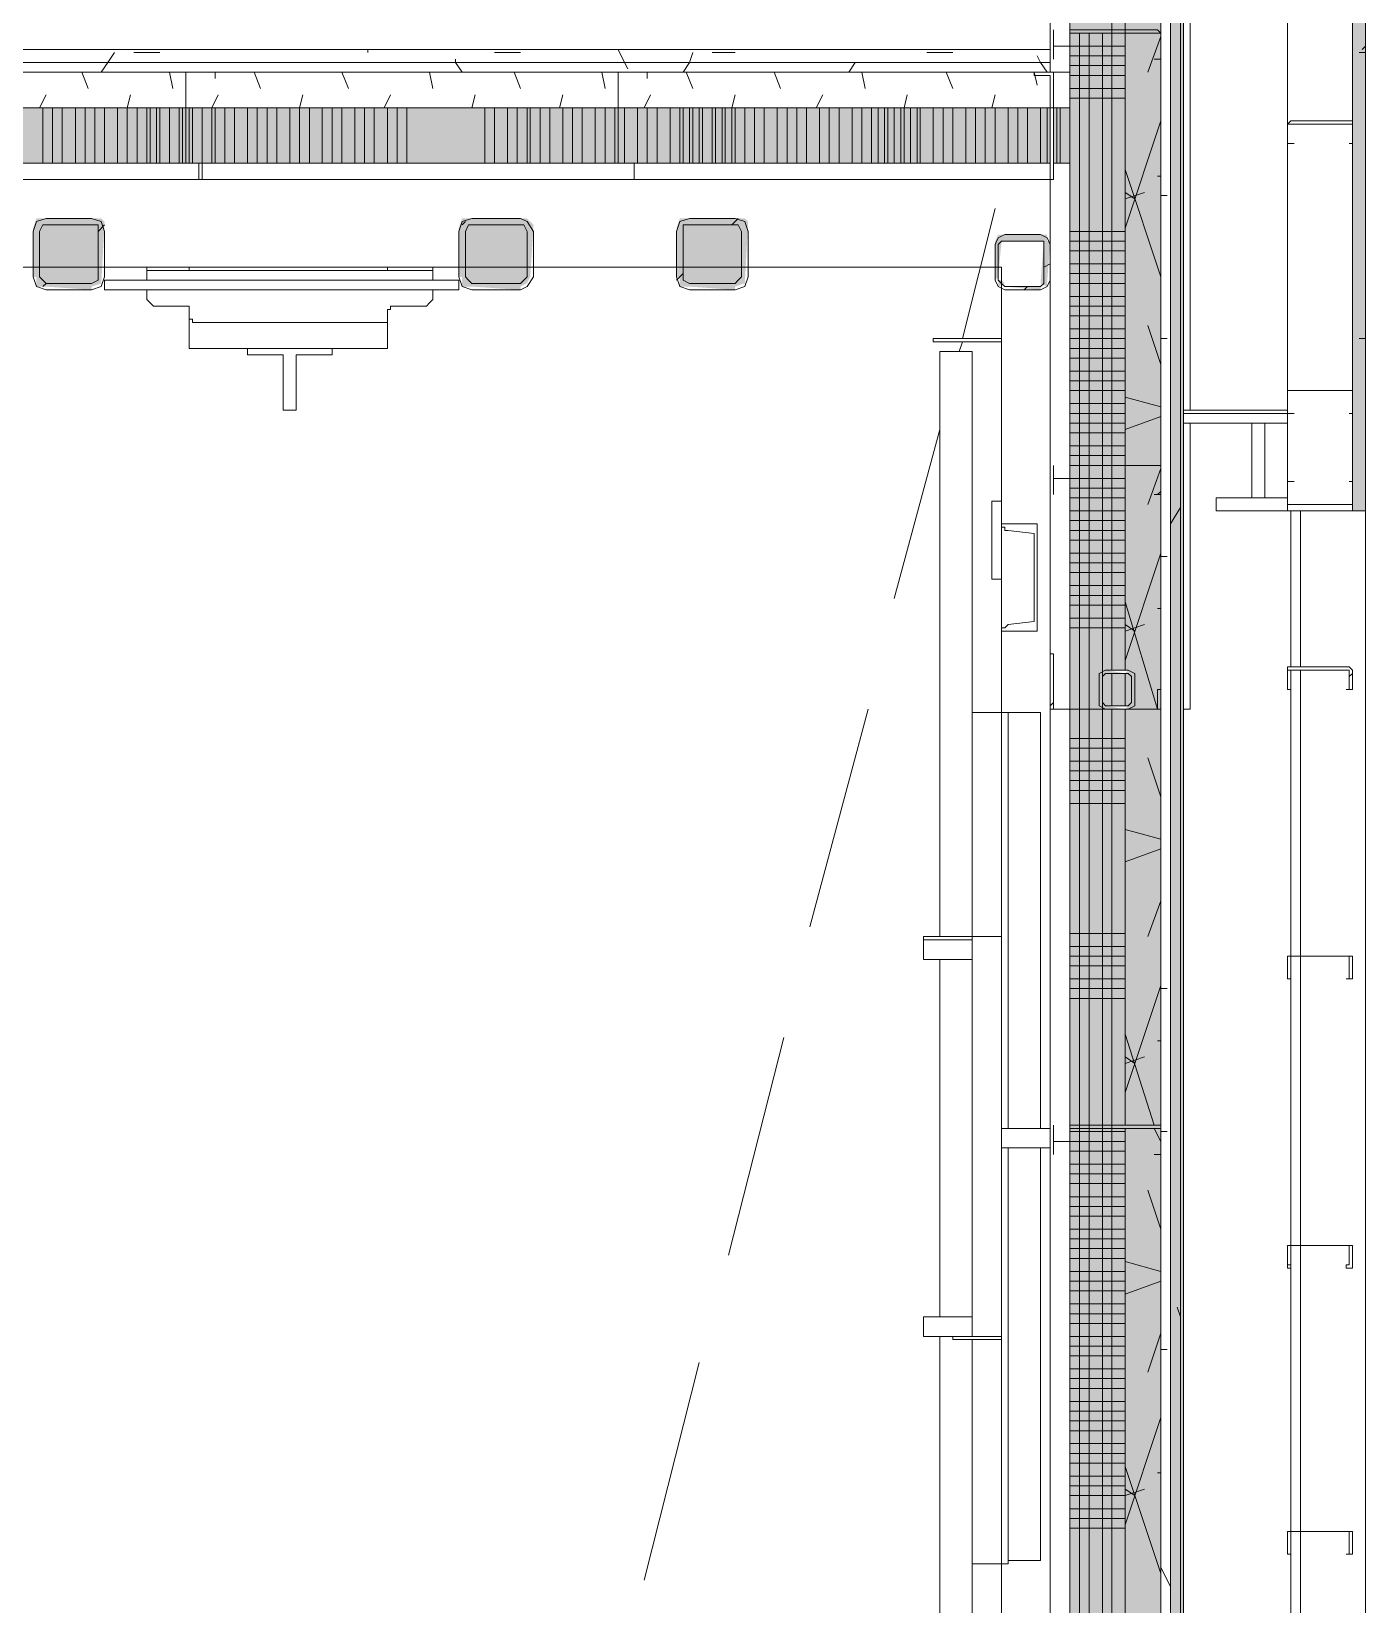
# Model space of a CAD drawing. Header units: metres. Extents: x -2 to 237, y -8 to 52.
# Drawn here: x 36.587 to 38.468, y 31.34 to 33.558 of the extents above; entities that cross this region are included whole.
import ezdxf

# ---------------------------------------------------------------- set-up
doc = ezdxf.new("R2010")
doc.units = ezdxf.units.M
doc.layers.add('PDF3_Geometry', color=7, linetype='Continuous', lineweight=0, true_color=0xaaaaaa)
doc.layers.add('PDF3_Solid Fills', color=7, linetype='Continuous', lineweight=0, true_color=0xffffff)

msp = doc.modelspace()

# ---------------------------------------------------------------- hatches: boundary and pattern name
at = {"layer": 'PDF3_Solid Fills', "lineweight": 0, "transparency": 33554559}
for points in [[(38.2027, 24.0224), (38.2118, 24.0132), (38.2118, 34.1837), (38.1935, 34.1837), (38.1935, 24.0086), (38.2073, 24.0132), (38.1981, 24.0224)], [(38.4501, 32.882), (38.4685, 32.882), (38.4685, 34.1837), (38.3585, 34.1837), (38.3585, 34.1699), (38.4501, 34.1699)], [(36.6901, 33.2899), (36.6855, 33.2945), (36.5939, 33.2945), (36.5893, 33.2808), (36.5893, 33.212), (36.5939, 33.212), (36.5939, 33.1983), (36.6076, 33.1983), (36.6718, 33.1937), (36.6718, 33.1983), (36.6855, 33.2029)], [(37.1897, 33.212), (37.1943, 33.212), (37.1943, 33.1983), (37.2081, 33.1983), (37.2768, 33.1937), (37.2768, 33.1983), (37.2859, 33.2029), (37.2905, 33.212), (37.2951, 33.2851), (37.2951, 33.2854), (37.2859, 33.2945), (37.1943, 33.2945), (37.1897, 33.2808)], [(37.5977, 33.2899), (37.5931, 33.2945), (37.5014, 33.2945), (37.4968, 33.2808), (37.4968, 33.212), (37.5014, 33.212), (37.5014, 33.1983), (37.5151, 33.1983), (37.5793, 33.1937), (37.5793, 33.1983), (37.5931, 33.2029)]]:
    msp.add_hatch(color=256, dxfattribs=at).paths.add_polyline_path(points)
h = msp.add_hatch(color=256, dxfattribs=at)
h.paths.add_polyline_path([(38.1293, 31.2687), (38.1339, 31.2687), (38.1293, 31.2641), (38.1293, 29.857), (38.1339, 29.857), (38.1293, 29.8524), (38.1293, 29.8066), (38.1797, 29.8066), (38.1797, 34.1516), (38.1293, 34.1516), (38.1293, 32.6575), (38.1339, 32.6575), (38.1293, 32.6529), (38.1293, 32.607), (38.1339, 32.607), (38.1293, 32.6025), (38.1293, 31.3145), (38.1339, 31.3145), (38.1293, 31.3099)])
h.paths.add_polyline_path([(38.1339, 27.0382), (38.1293, 27.0336), (38.1293, 26.9924), (38.1339, 26.9924), (38.1293, 26.9878), (38.1293, 25.6953), (38.1339, 25.6953), (38.1293, 25.6907), (38.1293, 24.0728), (38.1797, 24.0728), (38.1797, 29.802), (38.1293, 29.802), (38.1293, 28.5186), (38.1339, 28.5186), (38.1293, 28.514), (38.1293, 28.4682), (38.1339, 28.4682), (38.1293, 28.4636), (38.1293, 27.0382)])
h = msp.add_hatch(color=256, dxfattribs=at)
h.paths.add_polyline_path([(38.1293, 31.2687), (38.1339, 31.2687), (38.1293, 31.2641), (38.1293, 29.857), (38.1339, 29.857), (38.1293, 29.8524), (38.1293, 29.8066), (38.1797, 29.8066), (38.1797, 34.1516), (38.1293, 34.1516), (38.1293, 32.6575), (38.1339, 32.6575), (38.1293, 32.6529), (38.1293, 32.607), (38.1339, 32.607), (38.1293, 32.6025), (38.1293, 31.3145), (38.1339, 31.3145), (38.1293, 31.3099)])
h.paths.add_polyline_path([(38.1339, 27.0382), (38.1293, 27.0336), (38.1293, 26.9924), (38.1339, 26.9924), (38.1293, 26.9878), (38.1293, 25.6953), (38.1339, 25.6953), (38.1293, 25.6907), (38.1293, 24.0728), (38.1797, 24.0728), (38.1797, 29.802), (38.1293, 29.802), (38.1293, 28.5186), (38.1339, 28.5186), (38.1293, 28.514), (38.1293, 28.4682), (38.1339, 28.4682), (38.1293, 28.4636), (38.1293, 27.0382)])
h = msp.add_hatch(color=256, dxfattribs=at)
h.paths.add_polyline_path([(38.1293, 32.6575), (38.1293, 34.1012), (38.0514, 34.1012), (38.0514, 29.8066), (38.1293, 29.8066), (38.1293, 29.8524), (38.1018, 29.857), (38.1293, 29.857), (38.1293, 31.2641), (38.1018, 31.2687), (38.1293, 31.2687), (38.1293, 31.3099), (38.1018, 31.3145), (38.1293, 31.3145), (38.1293, 32.6025), (38.1018, 32.607), (38.1293, 32.607), (38.1293, 32.6529), (38.1018, 32.6575)])
h.paths.add_polyline_path([(38.1293, 29.802), (38.0514, 29.802), (38.0514, 24.1507), (38.1293, 24.1507), (38.1293, 25.6907), (38.0973, 25.6953), (38.1293, 25.6953), (38.1293, 26.9878), (38.1018, 26.9924), (38.1293, 26.9924), (38.1293, 27.0336), (38.1018, 27.0382), (38.1293, 27.0382), (38.1293, 28.4636), (38.1018, 28.4682), (38.1293, 28.4682), (38.1293, 28.514), (38.1018, 28.5186), (38.1293, 28.5186)])
h = msp.add_hatch(color=256, dxfattribs=at)
h.paths.add_polyline_path([(38.1293, 32.6575), (38.1293, 34.1012), (38.0514, 34.1012), (38.0514, 29.8066), (38.1293, 29.8066), (38.1293, 29.8524), (38.1018, 29.857), (38.1293, 29.857), (38.1293, 31.2641), (38.1018, 31.2687), (38.1293, 31.2687), (38.1293, 31.3099), (38.1018, 31.3145), (38.1293, 31.3145), (38.1293, 32.6025), (38.1018, 32.607), (38.1293, 32.607), (38.1293, 32.6529), (38.1018, 32.6575)])
h.paths.add_polyline_path([(38.1293, 29.802), (38.0514, 29.802), (38.0514, 24.1507), (38.1293, 24.1507), (38.1293, 25.6907), (38.0973, 25.6953), (38.1293, 25.6953), (38.1293, 26.9878), (38.1018, 26.9924), (38.1293, 26.9924), (38.1293, 27.0336), (38.1018, 27.0382), (38.1293, 27.0382), (38.1293, 28.4636), (38.1018, 28.4682), (38.1293, 28.4682), (38.1293, 28.514), (38.1018, 28.5186), (38.1293, 28.5186)])
h = msp.add_hatch(color=256, dxfattribs=at)
h.paths.add_polyline_path([(38.0239, 33.3725), (38.0239, 33.4504), (35.6543, 33.4504), (35.6543, 33.3725)])
h.paths.add_polyline_path([(38.0285, 33.4504), (38.0285, 33.3725), (38.0514, 33.3725), (38.0514, 33.4504)])
h = msp.add_hatch(color=256, dxfattribs=at)
h.paths.add_polyline_path([(38.0239, 33.3725), (38.0239, 33.4504), (35.6543, 33.4504), (35.6543, 33.3725)])
h.paths.add_polyline_path([(38.0285, 33.4504), (38.0285, 33.3725), (38.0514, 33.3725), (38.0514, 33.4504)])
h = msp.add_hatch(color=256, dxfattribs=at)
h.paths.add_polyline_path([(37.9505, 33.2075), (37.9505, 33.1983), (37.9597, 33.2029), (37.9551, 33.2075)])
h.paths.add_polyline_path([(38.0193, 33.2625), (38.0193, 33.2716), (37.9505, 33.2716), (37.946, 33.2625), (37.946, 33.2075), (37.9505, 33.212), (37.9551, 33.2625), (38.0147, 33.2625), (38.0101, 33.2029), (38.0193, 33.1983), (38.0193, 33.2029), (38.0239, 33.2625)])
h.paths.add_polyline_path([(37.9597, 33.1983), (38.0099, 33.1937), (38.0101, 33.1937), (38.0101, 33.1983)])

# ---------------------------------------------------------------- linework, layer by layer
at = {"layer": 'PDF3_Geometry', "lineweight": 0}
for points in [[(33.6514, 24.0086), (38.1935, 24.0086), (38.1935, 24.0224), (38.1935, 24.1736), (38.1935, 34.1699), (38.1797, 34.1699), (38.0239, 34.1699), (35.008, 34.1699), (31.4009, 34.1699), (31.4009, 34.1516), (31.4009, 33.9362), (31.4009, 25.5348), (31.4009, 25.5211), (31.4009, 25.5074)], [(37.9185, 34.1837), (38.1614, 34.1837), (37.9185, 34.1837), (38.1614, 34.1837), (38.0239, 34.1837), (38.1935, 34.1837), (38.2073, 34.1837), (38.2118, 34.1837), (38.2073, 34.1837), (38.2073, 24.1736), (38.2073, 24.0086), (38.2073, 23.9948), (38.2073, 23.9902), (38.2118, 23.9902), (38.2118, 23.9948), (38.2118, 24.0086), (38.2073, 24.0086)], [(38.0973, 23.9902), (38.2118, 23.9902), (38.2118, 24.1736), (38.2118, 34.1837), (38.1889, 34.1837)], [(38.3585, 33.0195), (38.2118, 33.0195), (38.3585, 33.0195), (38.3585, 33.0058), (38.3264, 33.0058), (38.3264, 32.9004), (38.3081, 32.9004), (38.2577, 32.9004), (38.3585, 32.9004), (38.3264, 32.9004), (38.3264, 33.0058), (38.3081, 33.0058), (38.3081, 32.9004), (38.2577, 32.9004), (38.3081, 32.9004), (38.3081, 33.0058), (38.2118, 33.0058), (38.2118, 33.0241), (38.3585, 33.0241), (38.2118, 33.0241), (38.2118, 34.1837), (38.2118, 33.0241), (38.2118, 34.1837), (38.2118, 33.0241), (38.2118, 34.1837)], [(38.2118, 34.1837), (38.2118, 33.0241)], [(38.3585, 32.8912), (38.3585, 32.882), (38.2577, 32.882), (38.3585, 32.882), (38.3585, 32.8912), (38.3585, 32.882), (38.4501, 32.882), (38.4501, 33.6979), (38.4501, 33.7895), (38.4501, 34.1837)], [(38.3585, 32.8912), (38.3585, 32.882), (38.4685, 32.882), (38.4685, 33.6979), (38.4685, 33.7895), (38.4685, 34.1837), (38.4501, 34.1837)], [(38.3585, 34.1837), (38.4501, 34.1837), (38.4685, 34.1837), (38.4685, 33.7895), (38.4685, 33.6979), (38.4685, 32.882)], [(38.4501, 32.882), (38.4501, 33.6979), (38.4501, 33.7895), (38.4501, 34.1699), (38.3585, 34.1699)], [(38.0285, 34.1516), (38.1293, 34.1516), (38.1797, 34.1516), (38.1797, 24.1736), (38.1797, 24.0728), (38.1797, 24.0224), (38.0285, 24.0224), (38.1935, 24.0224), (38.1935, 24.0086), (33.6514, 24.0086), (33.6514, 24.0224), (34.4121, 24.0224), (33.6514, 24.0224)], [(38.0514, 28.5186), (38.0514, 29.802), (38.0514, 31.3145), (38.0514, 32.6025), (38.0514, 34.1012), (38.1293, 34.1012), (38.1293, 33.5558), (38.1293, 32.9462), (38.1293, 32.6575), (38.1293, 32.9462), (38.1293, 33.5558), (38.1293, 34.1516), (38.1797, 34.1516), (38.1797, 24.0728)], [(38.1293, 32.6575), (38.1293, 32.9462), (38.1293, 33.5558), (38.1293, 34.1012), (38.0514, 34.1012), (38.0285, 34.1012)], [(38.0514, 33.4504), (38.0514, 33.5007), (38.0514, 34.0279), (38.0285, 34.0279), (38.0514, 34.0279), (38.0514, 33.5007), (38.0239, 33.5007), (38.0239, 34.005), (38.0239, 34.0279), (35.0264, 34.0279), (35.008, 34.0279), (35.008, 34.005), (35.0264, 34.005)], [(35.1043, 34.005), (38.0239, 34.005), (38.0239, 33.5329), (35.5718, 33.5329), (35.5718, 33.5145), (35.5718, 33.3495), (35.5718, 24.7374), (35.5718, 24.5678), (35.5718, 24.554), (38.0239, 24.554), (38.0239, 24.1736)], [(38.3585, 33.7758), (38.3585, 33.4275)], [(38.3585, 33.7758), (38.3585, 33.4275)], [(38.0285, 33.5558), (38.0285, 33.5604), (38.0285, 33.5558)], [(38.0514, 24.5861), (38.0239, 24.5861), (38.0239, 24.5678), (38.0239, 24.554), (38.0239, 24.5678), (35.5901, 24.5678), (35.5901, 24.5861), (35.5901, 24.7374), (35.5901, 33.3495), (35.5901, 33.5007), (35.5901, 33.5145), (38.0239, 33.5145), (38.0239, 33.5329)], [(38.0239, 24.5678), (38.0239, 24.5861), (35.6039, 24.5861), (35.6039, 24.6365), (35.6039, 24.7374), (35.6039, 33.3495), (35.6039, 33.4504), (35.6039, 33.5007), (38.0239, 33.5007), (38.0239, 33.5145)], [(35.6039, 24.6365), (35.6039, 33.4504), (35.6039, 33.5007), (38.0514, 33.5007), (38.0514, 33.4504), (38.0239, 33.4504), (37.4143, 33.4504), (36.8047, 33.4504), (36.1951, 33.4504), (35.6085, 33.4504), (35.6543, 33.4504), (35.6543, 33.3495), (35.6543, 33.3449), (35.6543, 32.7079), (35.6543, 32.0983), (35.6543, 31.4887), (35.6543, 30.8791), (35.6543, 30.2695), (35.6543, 29.6599), (35.6543, 29.0504), (35.6543, 28.4407)], [(35.6543, 28.4407), (35.6543, 29.0504), (35.6543, 29.6599), (35.6543, 30.2695), (35.6543, 30.8791), (35.6543, 31.4887), (35.6543, 32.0983), (35.6543, 32.7079), (35.6543, 33.3449), (35.6543, 33.3495), (35.6543, 33.3725), (35.6543, 33.4504), (36.1951, 33.4504), (36.8047, 33.4504), (37.4143, 33.4504), (38.0239, 33.4504), (38.0514, 33.4504), (38.0514, 33.5007), (38.0239, 33.5007)], [(38.0285, 33.3725), (38.0514, 33.3725), (38.0514, 33.4504), (38.0239, 33.4504), (37.4143, 33.4504), (36.8047, 33.4504), (36.1951, 33.4504), (35.6543, 33.4504), (35.6543, 33.3725), (38.0239, 33.3725)], [(38.3585, 33.3999), (38.3585, 33.0516)], [(38.3585, 33.3999), (38.3585, 33.0516)], [(38.0239, 24.7374), (38.0239, 33.3495), (38.0239, 33.3725), (35.7322, 33.3725), (35.7322, 33.3495), (37.9505, 33.3495)], [(35.7551, 33.3495), (35.7322, 33.3495), (35.7322, 33.3725), (38.0239, 33.3725), (38.0239, 33.3495)], [(38.0514, 28.5186), (38.0514, 29.802), (38.0514, 31.3145), (38.0514, 32.6025), (38.0514, 33.3725), (38.0285, 33.3725), (38.0514, 33.3725), (38.0514, 32.6025), (38.0514, 31.3145), (38.0514, 29.802), (38.0514, 28.5186)], [(38.0239, 33.3495), (38.0239, 24.7374), (35.7551, 24.7374)], [(35.7551, 33.3495), (37.9505, 33.3495)], [(36.8093, 33.3495), (36.8047, 33.3495), (36.8093, 33.3495)], [(37.9001, 33.1249), (37.946, 33.3083)], [(36.6809, 33.2762), (36.6901, 33.2854)], [(37.1943, 33.2854), (37.1989, 33.2899)], [(37.5747, 33.2854), (37.5839, 33.2945)], [(36.7497, 33.2166), (36.7497, 33.2212), (36.7497, 33.2257), (36.7497, 33.2212), (36.7497, 33.2166), (36.7497, 33.2075)], [(36.7497, 33.2257), (36.7543, 33.2257), (36.7589, 33.2257), (36.8047, 33.2257), (36.8093, 33.2257), (36.8139, 33.2257), (36.8185, 33.2257), (37.0843, 33.2257), (37.0889, 33.2257), (37.0935, 33.2257), (37.0981, 33.2257), (37.1439, 33.2257), (37.1485, 33.2257), (37.1531, 33.2257)], [(36.7497, 33.2212), (36.7543, 33.2212), (36.7589, 33.2212), (36.8047, 33.2212), (36.8093, 33.2212), (36.8139, 33.2212), (36.8185, 33.2212), (37.0843, 33.2212), (37.0889, 33.2212), (37.0935, 33.2212), (37.0981, 33.2212), (37.1439, 33.2212), (37.1485, 33.2212), (37.1531, 33.2212)], [(36.7726, 33.2257), (36.8001, 33.2257)], [(36.8001, 33.2212), (36.7726, 33.2212)], [(36.8047, 33.2257), (36.8093, 33.2257), (36.8047, 33.2257)], [(36.8047, 33.2212), (36.8093, 33.2212), (36.8047, 33.2212)], [(36.8093, 33.2257), (36.8093, 33.2212)], [(37.0889, 33.2212), (37.0889, 33.2257)], [(37.0981, 33.2257), (37.0935, 33.2257), (37.0981, 33.2257)], [(37.0981, 33.2212), (37.0935, 33.2212), (37.0981, 33.2212)], [(37.1026, 33.2257), (37.1301, 33.2257)], [(37.1301, 33.2212), (37.1026, 33.2212)], [(37.1531, 33.2075), (37.1531, 33.2166), (37.1531, 33.2212), (37.1531, 33.2257), (37.1531, 33.2212), (37.1531, 33.2166)], [(37.4968, 33.2075), (37.5059, 33.2166)], [(38.0147, 33.2257), (38.0239, 33.2303)], [(36.6031, 33.1983), (36.6076, 33.2029)], [(37.1531, 33.1937), (37.1531, 33.18), (37.1485, 33.1754), (37.1439, 33.1708), (37.0981, 33.1708), (37.0935, 33.1708), (37.0935, 33.1662), (37.0889, 33.1662), (37.0889, 33.157), (37.0889, 33.1525), (37.0889, 33.1479), (37.0843, 33.1479), (36.8185, 33.1479), (36.8139, 33.1479), (36.8139, 33.1525), (36.8093, 33.1525), (36.8093, 33.157), (36.8093, 33.1662), (36.8093, 33.1708), (36.8047, 33.1708), (36.7589, 33.1708), (36.7543, 33.1754), (36.7497, 33.18), (36.7497, 33.1937)], [(37.9872, 33.1937), (37.9918, 33.1983)], [(36.8093, 33.1662), (36.8093, 33.1249), (36.8093, 33.1203), (36.8093, 33.1157), (36.8093, 33.1112), (37.0889, 33.1112), (37.0889, 33.1157), (37.0889, 33.1203), (37.0889, 33.1249), (37.0889, 33.1662)], [(37.8681, 32.5979), (37.8681, 32.2816), (37.8681, 33.1066), (37.9139, 33.1066), (37.9139, 32.2816), (37.9139, 31.7179), (37.9139, 32.2816), (37.9139, 32.5979), (37.9643, 32.5979), (37.9643, 32.0112)], [(37.8955, 33.1066), (37.9001, 33.1203)], [(37.9551, 33.0653), (37.9551, 33.102), (37.9551, 33.0653)], [(37.9551, 33.102), (37.9551, 33.0653)], [(37.9551, 33.102), (37.9551, 33.0653)], [(37.8681, 33.0745), (37.8681, 32.2816), (37.8681, 32.5795)], [(37.9643, 32.5474), (37.9643, 32.5979), (37.9139, 32.5979), (37.9139, 33.0745)], [(38.3585, 32.9233), (38.3585, 33.0195), (38.3585, 33.0058), (38.3264, 33.0058), (38.3081, 33.0058), (38.2118, 33.0058)], [(38.3585, 33.0195), (38.3585, 32.9233)], [(37.8039, 32.7583), (37.8681, 32.9966)], [(38.2118, 33.0058), (38.2118, 32.6025), (38.2118, 33.0058)], [(38.2118, 33.0058), (38.2118, 32.6025), (38.2118, 33.0058)], [(38.2118, 33.0058), (38.2118, 32.6025), (38.2118, 33.0058)], [(38.2118, 33.0058), (38.2118, 32.6025), (38.2118, 33.0058)], [(38.3264, 32.9004), (38.3264, 33.0058), (38.3264, 32.9004)], [(38.3585, 32.9004), (38.3264, 32.9004), (38.3585, 32.9004)], [(37.9551, 32.8958), (37.9551, 32.7858), (37.9551, 32.8958), (37.9505, 32.8958), (37.9414, 32.8958), (37.9414, 32.7858), (37.9505, 32.7858), (37.9551, 32.7858)], [(37.9551, 32.8866), (37.9551, 32.8912), (37.9551, 32.8866), (37.9551, 32.8591), (37.9551, 32.8545), (37.9551, 32.8591)], [(38.3631, 25.7549), (38.3631, 25.4248), (38.4685, 25.4248), (38.4685, 32.882), (38.3631, 32.882), (38.3631, 32.662)], [(38.3768, 32.662), (38.3768, 32.882)], [(37.9551, 32.8362), (37.9551, 32.8407), (37.9551, 32.8362), (37.9551, 32.8087), (37.9551, 32.8041), (37.9551, 32.8087)], [(38.3631, 32.6575), (38.3631, 32.2541), (38.3631, 31.8461), (38.3631, 31.4429), (38.3631, 31.0349), (38.3631, 30.6316)], [(38.3768, 30.6316), (38.3768, 31.0349), (38.3768, 31.4429), (38.3768, 31.8461), (38.3768, 32.2541), (38.3768, 32.6575)], [(38.1293, 32.6529), (38.1293, 32.607)], [(38.0239, 32.607), (38.0285, 32.6116)], [(37.6847, 32.2953), (37.7672, 32.6025)], [(37.9643, 32.5979), (38.0101, 32.5979), (38.0101, 32.0112)], [(38.1293, 32.6025), (38.1293, 32.0157)], [(37.8681, 32.2495), (37.8681, 31.7453)], [(37.8681, 31.7453), (37.8681, 32.2495)], [(37.5701, 31.8324), (37.6481, 32.1395)], [(38.0285, 32.0112), (38.0285, 32.0157), (38.0285, 32.0112)], [(37.8681, 31.9974), (37.8681, 31.9883)], [(37.9551, 32.0112), (37.9551, 32.0066), (37.9551, 32.002), (37.9551, 31.9974), (37.9551, 31.9929), (37.9551, 31.9883), (37.9551, 31.9837), (38.0239, 31.9837)], [(38.0239, 32.0112), (37.9551, 32.0112), (37.9551, 32.0066), (37.9551, 32.002), (37.9551, 31.9974), (37.9551, 31.9929), (37.9551, 31.9883), (37.9551, 31.9837)], [(38.1293, 32.0112), (38.1293, 31.3145)], [(37.9643, 31.9837), (37.9643, 31.397), (37.9139, 31.397), (37.9643, 31.397), (37.9643, 31.4474)], [(38.0101, 31.9837), (38.0101, 31.4016), (37.9643, 31.4016)], [(37.8451, 31.7179), (37.9139, 31.7179), (37.8451, 31.7179)], [(37.8681, 31.4153), (37.8681, 31.7179), (37.8681, 30.9203)], [(37.9139, 30.9203), (37.9139, 31.397), (37.9139, 31.7133), (37.9139, 30.8883), (37.8681, 30.8883), (37.8681, 31.7179), (37.8681, 31.4016)], [(37.4509, 31.3741), (37.5289, 31.6812)]]:
    msp.add_lwpolyline(points, dxfattribs=at)
for points in [[(38.1935, 24.0224), (38.1935, 34.1699), (38.1797, 34.1699), (38.1797, 34.1516), (38.1797, 24.0224)], [(38.1935, 34.1837), (38.1935, 24.0086), (38.2073, 24.0086), (38.2073, 34.1837)], [(38.2118, 34.1837), (38.2073, 34.1837), (38.2073, 23.9948), (38.2118, 23.9948)], [(38.2118, 34.1837), (38.2118, 33.0241)], [(38.221, 34.1837), (38.221, 33.0241)], [(38.221, 34.1837), (38.221, 33.0241)], [(38.4501, 32.882), (38.4685, 32.882), (38.4685, 33.6979), (38.4685, 33.7895), (38.4685, 34.1837), (38.4501, 34.1837), (38.4501, 33.7895), (38.4501, 33.6979)], [(38.4685, 32.882), (38.4685, 33.6979), (38.4685, 33.7895), (38.4685, 34.1837), (38.4685, 33.7895), (38.4685, 33.6979)], [(38.0514, 33.5375), (38.0285, 33.5375), (38.0285, 33.5558), (38.0285, 33.5191), (38.0285, 33.5237), (38.0285, 33.5191), (38.0285, 33.5558), (38.0285, 33.5375), (38.0514, 33.5375), (38.0514, 33.5558), (38.0514, 33.5604), (38.1751, 33.5604), (38.1797, 33.5558), (38.1797, 33.5191), (38.1751, 33.5191), (38.1705, 33.5191), (38.1751, 33.5191), (38.1797, 33.5191), (38.1797, 33.5558), (38.1751, 33.5558), (38.0514, 33.5558), (38.0514, 33.5191)], [(35.5718, 33.5145), (38.0239, 33.5145), (38.0239, 33.5329), (35.5718, 33.5329)], [(38.0239, 33.5145), (35.5901, 33.5145), (35.5901, 33.5007), (38.0239, 33.5007)], [(36.8276, 33.3725), (36.8276, 33.3495), (36.8231, 33.3495), (36.8093, 33.3495), (36.846, 33.3495), (36.8414, 33.3495), (36.846, 33.3495), (36.8047, 33.3495), (36.8231, 33.3495), (36.8231, 33.3725), (36.8047, 33.3725), (36.8047, 33.4962), (36.8047, 33.5007), (36.846, 33.5007), (36.846, 33.4962), (36.846, 33.4916), (36.846, 33.4962), (36.846, 33.5007), (36.8047, 33.5007), (36.8047, 33.4962), (36.8047, 33.3725), (36.846, 33.3725)], [(37.4372, 33.3725), (37.4372, 33.3495), (37.4327, 33.3495), (37.4189, 33.3495), (37.4555, 33.3495), (37.4509, 33.3495), (37.4555, 33.3495), (37.4143, 33.3495), (37.4327, 33.3495), (37.4372, 33.3495), (37.4372, 33.3725), (37.4143, 33.3725), (37.4143, 33.4962), (37.4143, 33.5007), (37.4555, 33.5007), (37.4555, 33.4962), (37.4555, 33.4916), (37.4555, 33.4962), (37.4555, 33.5007), (37.4143, 33.5007), (37.4143, 33.4962), (37.4143, 33.3725), (37.4555, 33.3725)], [(38.0285, 33.5007), (38.001, 33.5007), (38.001, 33.4962), (38.0239, 33.4962), (38.0239, 33.3495), (37.9505, 33.3495), (38.0285, 33.3495)], [(38.3585, 33.4275), (38.3631, 33.432), (38.4501, 33.432), (38.4501, 33.4275), (38.4501, 33.3999), (38.4455, 33.3999), (38.4501, 33.3999), (38.4501, 33.4275), (38.3631, 33.4275), (38.3585, 33.4275), (38.3585, 33.3999)], [(38.3677, 33.3999), (38.3585, 33.3999)], [(38.4685, 33.3403), (38.4685, 33.3449)], [(36.5893, 33.212), (36.5939, 33.1983), (36.6076, 33.1937), (36.6718, 33.1937), (36.6855, 33.1983), (36.6901, 33.212), (36.6901, 33.2762), (36.6855, 33.2899), (36.6718, 33.2945), (36.6076, 33.2945), (36.5939, 33.2899), (36.5893, 33.2762)], [(36.6718, 33.2029), (36.6076, 33.2029), (36.6031, 33.2075), (36.5985, 33.212), (36.5985, 33.2762), (36.6031, 33.2854), (36.6076, 33.2854), (36.6718, 33.2854), (36.6809, 33.2854), (36.6809, 33.2762), (36.6809, 33.212), (36.6809, 33.2075)], [(37.1897, 33.212), (37.1943, 33.1983), (37.2081, 33.1937), (37.2768, 33.1937), (37.2859, 33.1983), (37.2951, 33.212), (37.2951, 33.2762), (37.2859, 33.2899), (37.2768, 33.2945), (37.2081, 33.2945), (37.1943, 33.2899), (37.1897, 33.2762)], [(37.2768, 33.2029), (37.2081, 33.2029), (37.2035, 33.2075), (37.1989, 33.212), (37.1989, 33.2762), (37.2035, 33.2854), (37.2081, 33.2854), (37.2768, 33.2854), (37.2814, 33.2854), (37.2859, 33.2762), (37.2859, 33.212), (37.2814, 33.2075)], [(37.4968, 33.212), (37.5014, 33.1983), (37.5151, 33.1937), (37.5793, 33.1937), (37.5931, 33.1983), (37.5977, 33.212), (37.5977, 33.2762), (37.5931, 33.2899), (37.5793, 33.2945), (37.5151, 33.2945), (37.5014, 33.2899), (37.4968, 33.2762)], [(37.5793, 33.2029), (37.5151, 33.2029), (37.5059, 33.2075), (37.5059, 33.212), (37.5059, 33.2762), (37.5059, 33.2854), (37.5151, 33.2854), (37.5793, 33.2854), (37.5839, 33.2854), (37.5885, 33.2762), (37.5885, 33.212), (37.5839, 33.2075)], [(38.0239, 33.2579), (38.0193, 33.267), (38.0101, 33.2716), (37.9597, 33.2716), (37.9505, 33.267), (37.946, 33.2579), (37.946, 33.2075), (37.9505, 33.1983), (37.9597, 33.1937), (38.0101, 33.1937), (38.0193, 33.1983), (38.0239, 33.2075)], [(37.9597, 33.2625), (38.0101, 33.2625), (38.0147, 33.2625), (38.0147, 33.2579), (38.0147, 33.2075), (38.0147, 33.2029), (38.0101, 33.1983), (37.9597, 33.1983), (37.9551, 33.2029), (37.9505, 33.2075), (37.9505, 33.2579), (37.9551, 33.2625)], [(37.9551, 33.2257), (37.9551, 30.5262), (35.7643, 30.5262), (35.7643, 33.2257), (37.9551, 33.2257), (37.9551, 30.5262), (35.7643, 30.5262), (35.7643, 33.2257)], [(36.6901, 33.1937), (37.1897, 33.1937), (37.1897, 33.2075), (36.6901, 33.2075)], [(37.8589, 33.1249), (37.8589, 33.1203), (37.9551, 33.1203), (37.9551, 33.0516), (37.9551, 33.1249)], [(36.9422, 33.0241), (36.9605, 33.0241), (36.9605, 33.102), (37.0109, 33.102), (37.0109, 33.1112), (36.8918, 33.1112), (36.8918, 33.102), (36.9422, 33.102)], [(37.9551, 33.102), (37.9551, 33.0653)], [(37.9551, 33.0653), (37.9551, 33.102)], [(38.3585, 33.0516), (38.3631, 33.0516), (38.4501, 33.0516), (38.4501, 33.0195), (38.4455, 33.0195), (38.4501, 33.0195), (38.4501, 33.0516), (38.3631, 33.0516), (38.3585, 33.0516), (38.3585, 33.0195)], [(38.3677, 33.0195), (38.3585, 33.0195)], [(38.221, 33.0058), (38.221, 32.6025)], [(38.221, 33.0058), (38.221, 32.6025)], [(38.0514, 32.9279), (38.0285, 32.9279), (38.0285, 32.9462), (38.0285, 32.905), (38.0285, 32.9141), (38.0285, 32.905), (38.0285, 32.9462), (38.0285, 32.9279), (38.0514, 32.9279), (38.0514, 32.9462), (38.1751, 32.9462), (38.1797, 32.9462), (38.1797, 32.9095), (38.1797, 32.905), (38.1751, 32.905), (38.1705, 32.905), (38.1751, 32.905), (38.1797, 32.9095), (38.1797, 32.9462), (38.1751, 32.9462), (38.0514, 32.9462), (38.0514, 32.905)], [(38.4501, 32.8912), (38.3631, 32.8912), (38.3585, 32.8912), (38.3585, 32.9233), (38.3677, 32.9233), (38.3585, 32.9233), (38.3585, 32.8912), (38.3631, 32.8912), (38.4501, 32.8912), (38.4501, 32.9233)], [(38.4455, 32.9233), (38.4501, 32.9233)], [(38.2577, 32.882), (38.2577, 32.9004)], [(37.9551, 32.7125), (37.9551, 32.717), (37.9597, 32.717), (37.9643, 32.7216), (38.001, 32.7262), (38.001, 32.8499), (37.9643, 32.8545), (37.9597, 32.8545), (37.9597, 32.8591), (37.9551, 32.8591), (37.9551, 32.8637), (38.0055, 32.8637), (38.0055, 32.7125)], [(38.1797, 32.6025), (38.1797, 32.63), (38.1751, 32.63), (38.1751, 32.6025), (38.0285, 32.6025), (38.0285, 32.6803), (38.0239, 32.6803), (38.0239, 32.6025)], [(38.1431, 32.6116), (38.1431, 32.607), (38.1339, 32.6025), (38.1018, 32.6025), (38.0927, 32.607), (38.0927, 32.6116), (38.0927, 32.6483), (38.0927, 32.6529), (38.1018, 32.6575), (38.1339, 32.6575), (38.1431, 32.6529), (38.1431, 32.6483)], [(38.4501, 32.63), (38.4501, 32.6575), (38.4455, 32.662), (38.3585, 32.662), (38.3585, 32.6575), (38.3585, 32.63), (38.3631, 32.63), (38.3585, 32.63), (38.3585, 32.6575), (38.4455, 32.6575), (38.4455, 32.63), (38.441, 32.63)], [(38.1339, 32.6529), (38.1018, 32.6529), (38.0973, 32.6483), (38.0973, 32.6116), (38.1018, 32.607), (38.1339, 32.607), (38.1385, 32.6116), (38.1385, 32.6483)], [(38.1293, 32.6529), (38.1293, 32.607)], [(38.1293, 32.6025), (38.1293, 32.0157)], [(38.2118, 32.6025), (38.2164, 32.6025), (38.221, 32.6025), (38.2164, 32.6025)], [(38.2118, 32.6025), (38.2164, 32.6025), (38.221, 32.6025), (38.2164, 32.6025)], [(37.8681, 32.5795), (37.8681, 32.2816)], [(37.8864, 32.2816), (37.9551, 32.2816), (37.9551, 32.3137), (37.9551, 32.2816)], [(37.9139, 32.2495), (37.8451, 32.2495), (37.8451, 32.277), (37.8451, 32.2816), (37.9139, 32.2816), (37.9139, 32.277)], [(37.9139, 32.277), (37.8451, 32.277)], [(37.8681, 32.2495), (37.8681, 31.9974)], [(37.8681, 32.2495), (37.8681, 31.7453), (37.8681, 31.9974), (37.8681, 31.7453), (37.8681, 31.9974)], [(38.4501, 32.222), (38.4501, 32.2495), (38.4501, 32.2541), (38.4455, 32.2541), (38.3585, 32.2541), (38.3585, 32.2495), (38.3585, 32.222), (38.3631, 32.222), (38.3585, 32.222), (38.3585, 32.2495), (38.3585, 32.2541), (38.4455, 32.2541), (38.4455, 32.2495), (38.4455, 32.222), (38.441, 32.222)], [(38.0514, 31.9929), (38.0285, 31.9929), (38.0285, 32.0112), (38.0285, 31.9745), (38.0285, 31.9791), (38.0285, 31.9745), (38.0285, 32.0112), (38.0285, 31.9929), (38.0514, 31.9929), (38.0514, 32.0112), (38.0514, 32.0157), (38.1751, 32.0157), (38.1797, 32.0157), (38.1797, 32.0112), (38.1797, 31.9745), (38.1751, 31.9745), (38.1705, 31.9745), (38.1751, 31.9745), (38.1797, 31.9745), (38.1797, 32.0112), (38.1751, 32.0112), (38.0514, 32.0112), (38.0514, 31.9745)], [(38.1293, 32.0112), (38.1293, 31.3145)], [(38.4501, 31.8141), (38.4501, 31.8461), (38.4455, 31.8461), (38.3585, 31.8461), (38.3585, 31.8141), (38.3631, 31.8141), (38.3631, 31.8187), (38.3585, 31.8187), (38.3585, 31.8461), (38.4455, 31.8461), (38.4455, 31.8187), (38.441, 31.8187), (38.441, 31.8141)], [(37.8451, 31.7453), (37.9139, 31.7453), (37.9139, 31.7179), (37.8451, 31.7179)], [(37.8681, 31.7179), (37.8681, 31.4153)], [(37.8864, 31.7179), (37.8864, 31.7133), (37.9551, 31.7133), (37.9551, 31.6812), (37.9551, 31.7179)], [(38.4501, 31.4108), (38.4501, 31.4383), (38.4501, 31.4429), (38.4455, 31.4429), (38.3585, 31.4429), (38.3585, 31.4383), (38.3585, 31.4108), (38.3631, 31.4108), (38.3585, 31.4108), (38.3585, 31.4383), (38.3585, 31.4429), (38.4455, 31.4429), (38.4455, 31.4383), (38.4455, 31.4108), (38.441, 31.4108)]]:
    msp.add_lwpolyline(points, close=True, dxfattribs=at)
at = {"layer": 'PDF3_Geometry', "color": 254, "lineweight": 0, "true_color": 0xeaeaea}
for points in [[(38.1109, 32.6575), (38.1109, 34.1012)], [(38.1293, 33.5558), (38.0514, 33.5558)], [(38.0651, 24.0728), (38.0651, 24.1506), (38.0651, 24.4898), (38.0651, 25.0994), (38.0651, 25.6953), (38.0651, 25.787), (38.0651, 26.3966), (38.0651, 26.9878), (38.0651, 27.3178), (38.0651, 27.9274), (38.0651, 28.5186), (38.0651, 28.6058), (38.0651, 29.2153), (38.0651, 29.802), (38.0651, 30.1137), (38.0651, 30.7233), (38.0651, 31.3145), (38.0651, 32.0157), (38.0651, 32.6025), (38.0651, 32.9462), (38.0651, 33.5558)], [(38.0789, 24.0728), (38.0789, 24.1506), (38.0789, 24.4898), (38.0789, 25.0994), (38.0789, 25.6953), (38.0789, 25.787), (38.0789, 26.3966), (38.0789, 26.9878), (38.0789, 27.3178), (38.0789, 27.9274), (38.0789, 28.5186), (38.0789, 28.6058), (38.0789, 29.2153), (38.0789, 29.802), (38.0789, 30.1137), (38.0789, 30.7233), (38.0789, 31.3145), (38.0789, 32.0157), (38.0789, 32.6025), (38.0789, 32.9462), (38.0789, 33.5558)], [(38.0973, 24.0728), (38.0973, 24.1506), (38.0973, 24.4898), (38.0973, 25.0994), (38.0973, 25.787), (38.0973, 26.3966), (38.0973, 27.3178), (38.0973, 27.9274), (38.0973, 28.6058), (38.0973, 29.2153), (38.0973, 30.1137), (38.0973, 30.7233), (38.0973, 32.0157), (38.0973, 32.9462), (38.0973, 33.5558)], [(36.7313, 33.5283), (36.7681, 33.5283)], [(37.2401, 33.5283), (37.2768, 33.5283)], [(37.5472, 33.5283), (37.5793, 33.5283)], [(37.8497, 33.5283), (37.8864, 33.5283)], [(38.1293, 33.5375), (38.0514, 33.5375)], [(38.1293, 33.5237), (38.0514, 33.5237)], [(38.1293, 33.5099), (38.0514, 33.5099)], [(38.1293, 33.4962), (38.0514, 33.4962)], [(38.1293, 33.4779), (38.0514, 33.4779)], [(38.1293, 33.4641), (38.0514, 33.4641)], [(36.6031, 33.4504), (36.6031, 33.3725)], [(36.6168, 33.4504), (36.6168, 33.3725)], [(36.6305, 33.4504), (36.6305, 33.3725)], [(36.6489, 33.4504), (36.6489, 33.3725)], [(36.6626, 33.4504), (36.6626, 33.3725)], [(36.6764, 33.4504), (36.6764, 33.3725)], [(36.6901, 33.4504), (36.6901, 33.3725)], [(36.7085, 33.4504), (36.7085, 33.3725)], [(36.7222, 33.4504), (36.7222, 33.3725)], [(36.7359, 33.4504), (36.7359, 33.3725)], [(36.7497, 33.3725), (36.7497, 33.4504)], [(36.7543, 33.4504), (36.7543, 33.3725)], [(36.7635, 33.3725), (36.7635, 33.4504)], [(36.7681, 33.4504), (36.7681, 33.3725)], [(36.7955, 33.3725), (36.7955, 33.4504)], [(36.8093, 33.3725), (36.8093, 33.4504)], [(36.8139, 33.4504), (36.8139, 33.3725)], [(36.8414, 33.3725), (36.8414, 33.4504)], [(36.846, 33.4504), (36.846, 33.3725)], [(36.8597, 33.4504), (36.8597, 33.3725)], [(36.8735, 33.4504), (36.8735, 33.3725)], [(36.8918, 33.4504), (36.8918, 33.3725)], [(36.9055, 33.4504), (36.9055, 33.3725)], [(36.9193, 33.4504), (36.9193, 33.3725)], [(36.9331, 33.4504), (36.9331, 33.3725)], [(36.9514, 33.4504), (36.9514, 33.3725)], [(36.9651, 33.4504), (36.9651, 33.3725)], [(36.9789, 33.4504), (36.9789, 33.3725)], [(36.9972, 33.4504), (36.9972, 33.3725)], [(37.0109, 33.4504), (37.0109, 33.3725)], [(37.0889, 33.3725), (37.0889, 33.4504)], [(37.1026, 33.3725), (37.1026, 33.4504)], [(37.1164, 33.3725), (37.1164, 33.4504)], [(37.2264, 33.4504), (37.2264, 33.3725)], [(37.2401, 33.4504), (37.2401, 33.3725)], [(37.2585, 33.4504), (37.2585, 33.3725)], [(37.2859, 33.4504), (37.2859, 33.3725)], [(37.2905, 33.3725), (37.2905, 33.4504)], [(37.3364, 33.3725), (37.3364, 33.4504)], [(37.3501, 33.3725), (37.3501, 33.4504)], [(37.3639, 33.3725), (37.3639, 33.4504)], [(37.3822, 33.3725), (37.3822, 33.4504)], [(37.396, 33.3725), (37.396, 33.4504)], [(37.4097, 33.3725), (37.4097, 33.4504)], [(37.4235, 33.3725), (37.4235, 33.4504)], [(37.4418, 33.3725), (37.4418, 33.4504)], [(37.4555, 33.3725), (37.4555, 33.4504)], [(37.4693, 33.3725), (37.4693, 33.4504)], [(37.4877, 33.3725), (37.4877, 33.4504)], [(37.5014, 33.3725), (37.5014, 33.4504)], [(37.5059, 33.4504), (37.5059, 33.3725)], [(37.5151, 33.3725), (37.5151, 33.4504)], [(37.5197, 33.4504), (37.5197, 33.3725)], [(37.5289, 33.3725), (37.5289, 33.4504)], [(37.5335, 33.4504), (37.5335, 33.3725)], [(37.5518, 33.4504), (37.5518, 33.3725)], [(37.5609, 33.3725), (37.5609, 33.4504)], [(37.5655, 33.4504), (37.5655, 33.3725)], [(37.5747, 33.3725), (37.5747, 33.4504)], [(37.5793, 33.4504), (37.5793, 33.3725)], [(37.6068, 33.3725), (37.6068, 33.4504)], [(37.6205, 33.3725), (37.6205, 33.4504)], [(37.6389, 33.3725), (37.6389, 33.4504)], [(37.6527, 33.3725), (37.6527, 33.4504)], [(37.6664, 33.3725), (37.6664, 33.4504)], [(37.6801, 33.3725), (37.6801, 33.4504)], [(37.6985, 33.3725), (37.6985, 33.4504)], [(37.7122, 33.3725), (37.7122, 33.4504)], [(37.7259, 33.3725), (37.7259, 33.4504)], [(37.7443, 33.3725), (37.7443, 33.4504)], [(37.7581, 33.3725), (37.7581, 33.4504)], [(37.7718, 33.3725), (37.7718, 33.4504)], [(37.7809, 33.4504), (37.7809, 33.3725)], [(37.7901, 33.3725), (37.7901, 33.4504)], [(37.7947, 33.4504), (37.7947, 33.3725)], [(37.8039, 33.3725), (37.8039, 33.4504)], [(37.8131, 33.4504), (37.8131, 33.3725)], [(37.8177, 33.3725), (37.8177, 33.4504)], [(37.8268, 33.4504), (37.8268, 33.3725)], [(37.8359, 33.3725), (37.8359, 33.4504)], [(37.8405, 33.4504), (37.8405, 33.3725)], [(37.8589, 33.4504), (37.8589, 33.3725)], [(37.8727, 33.4504), (37.8727, 33.3725)], [(37.8864, 33.4504), (37.8864, 33.3725)], [(37.9047, 33.4504), (37.9047, 33.3725)], [(37.9185, 33.4504), (37.9185, 33.3725)], [(37.9322, 33.4504), (37.9322, 33.3725)], [(37.946, 33.4504), (37.946, 33.3725)], [(37.9643, 33.4504), (37.9643, 33.3725)], [(37.9781, 33.4504), (37.9781, 33.3725)], [(37.9918, 33.4504), (37.9918, 33.3725)], [(38.0101, 33.4504), (38.0101, 33.3725)], [(38.0193, 33.3725), (38.0193, 33.4504)], [(38.0239, 33.4504), (38.0239, 33.3725)], [(38.0331, 33.3725), (38.0331, 33.4504)], [(38.0377, 33.4504), (38.0377, 33.3725)], [(38.1293, 33.2762), (38.0514, 33.2762)], [(38.1293, 33.2625), (38.0514, 33.2625)], [(38.1293, 33.2487), (38.0514, 33.2487)], [(38.1293, 33.2303), (38.0514, 33.2303)], [(38.1293, 33.2166), (38.0514, 33.2166)], [(38.1293, 33.2029), (38.0514, 33.2029)], [(38.1293, 33.1845), (38.0514, 33.1845)], [(38.1293, 33.1708), (38.0514, 33.1708)], [(38.1293, 33.157), (38.0514, 33.157)], [(38.1293, 33.1387), (38.0514, 33.1387)], [(38.1293, 33.1249), (38.0514, 33.1249)], [(38.1293, 33.1112), (38.0514, 33.1112)], [(38.1293, 33.0975), (38.0514, 33.0975)], [(38.1293, 33.0791), (38.0514, 33.0791)], [(38.1293, 33.0653), (38.0514, 33.0653)], [(38.1293, 33.0516), (38.0514, 33.0516)], [(38.1293, 33.0333), (38.0514, 33.0333)], [(38.1293, 33.0195), (38.0514, 33.0195)], [(38.1293, 33.0058), (38.0514, 33.0058)], [(38.1293, 32.9737), (38.0514, 32.9737)], [(38.1293, 32.9599), (38.0514, 32.9599)], [(38.1293, 32.9462), (38.0514, 32.9462)], [(38.1293, 32.9279), (38.0514, 32.9279)], [(38.1293, 32.9141), (38.0514, 32.9141)], [(38.1293, 32.9004), (38.0514, 32.9004)], [(38.1293, 32.882), (38.0514, 32.882)], [(38.1293, 32.8683), (38.0514, 32.8683)], [(38.1293, 32.8545), (38.0514, 32.8545)], [(38.1293, 32.8407), (38.0514, 32.8407)], [(38.1293, 32.8225), (38.0514, 32.8225)], [(38.1293, 32.8087), (38.0514, 32.8087)], [(38.1293, 32.7949), (38.0514, 32.7949)], [(38.1293, 32.7766), (38.0514, 32.7766)], [(38.1293, 32.7629), (38.0514, 32.7629)], [(38.1293, 32.7491), (38.0514, 32.7491)], [(38.1293, 32.7308), (38.0514, 32.7308)], [(38.1293, 32.717), (38.0514, 32.717)], [(38.1109, 32.607), (38.1109, 32.6529)], [(38.1109, 31.3145), (38.1109, 32.6025)], [(38.1293, 32.5612), (38.0514, 32.5612)], [(38.1293, 32.5474), (38.0514, 32.5474)], [(38.1293, 32.5291), (38.0514, 32.5291)], [(38.1293, 32.5153), (38.0514, 32.5153)], [(38.1293, 32.5016), (38.0514, 32.5016)], [(38.1293, 32.4879), (38.0514, 32.4879)], [(38.1293, 32.4695), (38.0514, 32.4695)], [(38.1293, 32.2862), (38.0514, 32.2862)], [(38.1293, 32.2679), (38.0514, 32.2679)], [(38.1293, 32.2541), (38.0514, 32.2541)], [(38.1293, 32.2403), (38.0514, 32.2403)], [(38.1293, 32.222), (38.0514, 32.222)], [(38.1293, 32.2083), (38.0514, 32.2083)], [(38.1293, 32.1945), (38.0514, 32.1945)], [(38.1293, 32.0066), (38.0514, 32.0066)], [(38.1293, 31.9929), (38.0514, 31.9929)], [(38.1293, 31.9791), (38.0514, 31.9791)], [(38.1293, 31.9608), (38.0514, 31.9608)], [(38.1293, 31.947), (38.0514, 31.947)], [(38.1293, 31.9333), (38.0514, 31.9333)], [(38.1293, 31.9149), (38.0514, 31.9149)], [(38.1293, 31.9012), (38.0514, 31.9012)], [(38.1293, 31.8874), (38.0514, 31.8874)], [(38.1293, 31.8691), (38.0514, 31.8691)], [(38.1293, 31.8553), (38.0514, 31.8553)], [(38.1293, 31.8416), (38.0514, 31.8416)], [(38.1293, 31.8279), (38.0514, 31.8279)], [(38.1293, 31.8095), (38.0514, 31.8095)], [(38.1293, 31.7958), (38.0514, 31.7958)], [(38.1293, 31.782), (38.0514, 31.782)], [(38.1293, 31.7637), (38.0514, 31.7637)], [(38.1293, 31.7499), (38.0514, 31.7499)], [(38.1293, 31.7362), (38.0514, 31.7362)], [(38.1293, 31.7041), (38.0514, 31.7041)], [(38.1293, 31.6903), (38.0514, 31.6903)], [(38.1293, 31.672), (38.0514, 31.672)], [(38.1293, 31.6583), (38.0514, 31.6583)], [(38.1293, 31.6445), (38.0514, 31.6445)], [(38.1293, 31.6262), (38.0514, 31.6262)], [(38.1293, 31.6124), (38.0514, 31.6124)], [(38.1293, 31.5987), (38.0514, 31.5987)], [(38.1293, 31.5849), (38.0514, 31.5849)], [(38.1293, 31.5666), (38.0514, 31.5666)], [(38.1293, 31.5529), (38.0514, 31.5529)], [(38.1293, 31.5391), (38.0514, 31.5391)], [(38.1293, 31.5208), (38.0514, 31.5208)], [(38.1293, 31.507), (38.0514, 31.507)], [(38.1293, 31.4933), (38.0514, 31.4933)], [(38.1293, 31.4749), (38.0514, 31.4749)], [(38.1293, 31.4612), (38.0514, 31.4612)], [(38.1293, 31.4474), (38.0514, 31.4474)]]:
    msp.add_lwpolyline(points, dxfattribs=at)
at = {"layer": 'PDF3_Geometry', "color": 254, "lineweight": 0, "true_color": 0xdddddd}
for points in [[(38.1797, 33.5512), (38.1614, 33.5007)], [(36.6581, 33.5007), (36.6672, 33.4779)], [(36.7818, 33.5007), (36.7863, 33.4779)], [(36.9009, 33.5007), (36.9101, 33.4779)], [(37.0247, 33.5007), (37.0339, 33.4779)], [(37.1485, 33.5007), (37.1531, 33.4779)], [(37.2677, 33.5007), (37.2768, 33.4779)], [(37.3914, 33.5007), (37.396, 33.4779)], [(37.5105, 33.5007), (37.5197, 33.4779)], [(37.6343, 33.5007), (37.6435, 33.4779)], [(37.7581, 33.5007), (37.7627, 33.4779)], [(37.8772, 33.5007), (37.8864, 33.4779)], [(38.001, 33.5007), (38.0055, 33.4825)], [(36.6076, 33.4687), (36.5985, 33.4504)], [(36.7268, 33.4687), (36.7222, 33.4504)], [(36.8505, 33.4687), (36.8414, 33.4504)], [(36.9697, 33.4687), (36.9651, 33.4504)], [(37.0935, 33.4687), (37.0843, 33.4504)], [(37.2127, 33.4687), (37.2081, 33.4504)], [(37.3364, 33.4687), (37.3318, 33.4504)], [(37.4601, 33.4687), (37.4509, 33.4504)], [(37.5793, 33.4687), (37.5747, 33.4504)], [(37.7031, 33.4687), (37.6939, 33.4504)], [(37.8222, 33.4687), (37.8177, 33.4504)], [(37.946, 33.4687), (37.9414, 33.4504)], [(38.1797, 33.432), (38.1293, 33.2808)], [(38.1293, 33.3633), (38.1797, 33.212)], [(38.1751, 33.3541), (38.1797, 33.3541)], [(38.1293, 33.3312), (38.1431, 33.322)], [(38.1568, 33.3312), (38.1293, 33.322)], [(38.1293, 33.1616), (38.1293, 33.157)], [(38.1614, 33.1433), (38.1797, 33.0883)], [(38.1293, 33.0425), (38.1797, 33.0287)], [(38.1797, 33.0149), (38.1293, 32.9966)], [(38.1797, 32.9416), (38.1614, 32.8912)], [(38.1293, 32.8729), (38.1293, 32.8683)], [(38.1797, 32.8225), (38.1293, 32.6712)], [(38.1293, 32.7537), (38.1751, 32.6025)], [(38.1751, 32.7445), (38.1797, 32.7445)], [(38.1293, 32.7216), (38.1431, 32.7125)], [(38.1568, 32.7216), (38.1293, 32.7125)], [(38.1293, 32.552), (38.1293, 32.5474)], [(38.1614, 32.5337), (38.1797, 32.4787)], [(38.1293, 32.4329), (38.1797, 32.4191)], [(38.1797, 32.4053), (38.1293, 32.387)], [(38.1797, 32.332), (38.1614, 32.2816)], [(38.1293, 32.2633), (38.1293, 32.2587)], [(38.1797, 32.2129), (38.1293, 32.0616)], [(38.1293, 32.1441), (38.1705, 32.0157)], [(38.1751, 32.1349), (38.1797, 32.1349)], [(38.1293, 32.112), (38.1431, 32.1029)], [(38.1568, 32.112), (38.1293, 32.1029)], [(38.1705, 32.0112), (38.1797, 31.9929)], [(38.1293, 31.9424), (38.1293, 31.9379)], [(38.1614, 31.9241), (38.1797, 31.8691)], [(38.1293, 31.8233), (38.1797, 31.8095)], [(38.1797, 31.7958), (38.1293, 31.7774)], [(38.1797, 31.7224), (38.1614, 31.6674)], [(38.1293, 31.6537), (38.1293, 31.6491)], [(38.1797, 31.6033), (38.1293, 31.452)], [(38.1293, 31.5345), (38.1797, 31.3833)], [(38.1751, 31.5254), (38.1797, 31.5254)], [(38.1293, 31.5024), (38.1431, 31.4933)], [(38.1568, 31.5024), (38.1293, 31.4933)]]:
    msp.add_lwpolyline(points, close=True, dxfattribs=at)
at = {"layer": 'PDF3_Geometry', "color": 254, "lineweight": 0, "true_color": 0xeaeaea}
for points in [[(36.6947, 33.5145), (36.7039, 33.5283), (36.6947, 33.5145), (36.6855, 33.5007)], [(37.0614, 33.5329), (37.0614, 33.5283)], [(37.4143, 33.5329), (37.4235, 33.5145), (37.4281, 33.5053), (37.4235, 33.5145)], [(37.5151, 33.5145), (37.5197, 33.5283), (37.5151, 33.5145), (37.5059, 33.5007)], [(38.0055, 33.5237), (38.0101, 33.5145), (38.0193, 33.5007), (38.0101, 33.5145)], [(37.1851, 33.5191), (37.1851, 33.5145), (37.1943, 33.5007), (37.1851, 33.5145)], [(37.7397, 33.5007), (37.7489, 33.5145)], [(36.7818, 33.4504), (36.7818, 33.3725)], [(36.8001, 33.3725), (36.8001, 33.4504)], [(36.8276, 33.4504), (36.8276, 33.3725)], [(37.0247, 33.4504), (37.0247, 33.3725)], [(37.0431, 33.4504), (37.0431, 33.3725)], [(37.0568, 33.4504), (37.0568, 33.3725)], [(37.0705, 33.4504), (37.0705, 33.3725)], [(37.2722, 33.4504), (37.2722, 33.3725)], [(37.3043, 33.4504), (37.3043, 33.3725)], [(37.3181, 33.4504), (37.3181, 33.3725)], [(37.5472, 33.4504), (37.5472, 33.3725)], [(37.5931, 33.4504), (37.5931, 33.3725)], [(38.1889, 33.3266), (38.1797, 33.3266)], [(38.1889, 33.1249), (38.1797, 33.1249)], [(38.0514, 32.992), (38.1293, 32.992)], [(38.1935, 32.8637), (38.2073, 32.8866)], [(38.1889, 32.8179), (38.1797, 32.8179)], [(38.1889, 32.2083), (38.1797, 32.2083)], [(38.1889, 32.0066), (38.1797, 32.0066)], [(38.2027, 31.7591), (38.2073, 31.7453)], [(38.0514, 31.7179), (38.1293, 31.7179)], [(38.1889, 31.6995), (38.1797, 31.6995)], [(38.1797, 31.617), (38.1797, 31.6216)], [(38.1797, 31.5941), (38.1797, 31.5895)], [(38.1797, 31.3924), (38.1935, 31.3649)]]:
    msp.add_lwpolyline(points, close=True, dxfattribs=at)
at = {"layer": 'PDF3_Geometry', "color": 7, "lineweight": 0, "true_color": 0xffffff}
for points in [[(38.4685, 33.5283), (38.4593, 33.5283)], [(38.4639, 33.5329), (38.4685, 33.5375)], [(38.4685, 33.1249), (38.4593, 33.1249)]]:
    msp.add_lwpolyline(points, close=True, dxfattribs=at)
at = {"layer": 'PDF3_Geometry', "color": 254, "lineweight": 0, "true_color": 0xd2d2d2}
for points in [[(38.4455, 32.6483), (38.4501, 32.6529)], [(38.3585, 31.4291), (38.3585, 31.4337)]]:
    msp.add_lwpolyline(points, dxfattribs=at)

doc.saveas('drawing.dxf')
